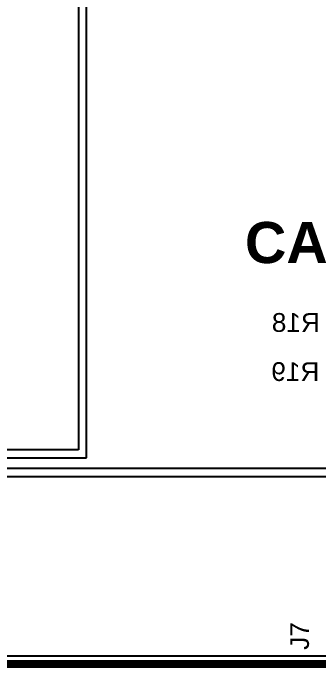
# Model space of a CAD drawing. Header units: inches. Extents: x 0 to 5379, y 0 to 5429.
# Drawn here: x 268.26 to 283.21, y -0.19 to 31.66 of the extents above; entities that cross this region are included whole.
import ezdxf

# ---------------------------------------------------------------- set-up
doc = ezdxf.new("R2010")
doc.units = ezdxf.units.IN
for name, color, linetype in [('Board Outline', 216, 'Continuous'), ('Bottom Layer', 5, 'Continuous'), ('Bottom Overlay', 54, 'Continuous'), ('GND01', 16, 'Continuous'), ('GND02', 76, 'Continuous'), ('PWR', 156, 'Continuous'), ('SIG 01', 90, 'Continuous'), ('Top Layer', 1, 'Continuous'), ('Top Overlay', 2, 'Continuous')]:
    doc.layers.add(name, color=color, linetype=linetype)
doc.styles.add('Arial', font='', dxfattribs={"height": 0.2})
doc.styles.add('Arial_Bold', font='', dxfattribs={"height": 0.2})
doc.styles.get('Arial').set_extended_font_data('Arial')
doc.styles.get('Arial_Bold').set_extended_font_data('Arial', bold=True)

msp = doc.modelspace()

# ---------------------------------------------------------------- linework, layer by layer
at = {"layer": 'Board Outline'}
msp.add_lwpolyline([(0, 0, 0.381, 0.381, 0), (350, 0, 0.381, 0.381, 0)], format="xyseb", dxfattribs=at)
at = {"layer": 'Bottom Layer'}
msp.add_line((340.329, 0.388), (207.688, 0.388), dxfattribs=at)
at = {"layer": 'GND01'}
msp.add_line((349.612, 0.388), (0.388, 0.388), dxfattribs=at)
at = {"layer": 'GND02'}
msp.add_line((349.612, 0.388), (0.388, 0.388), dxfattribs=at)
at = {"layer": 'PWR'}
for p, q in [((271.442, 62.738), (271.442, 10.421)), ((271.831, 10.033), (271.831, 62.738)), ((271.442, 10.421), (238.262, 10.421)), ((238.262, 10.033), (271.831, 10.033)), ((349.612, 0.388), (0.388, 0.388))]:
    msp.add_line(p, q, dxfattribs=at)
at = {"layer": 'SIG 01'}
for p, q in [((283.731, 9.507), (239.021, 9.507)), ((238.633, 9.118), (283.731, 9.118)), ((349.612, 0.388), (0.388, 0.388))]:
    msp.add_line(p, q, dxfattribs=at)
at = {"layer": 'Top Layer'}
msp.add_line((340.329, 0.388), (248.417, 0.388), dxfattribs=at)

# ---------------------------------------------------------------- texts
at = {"layer": 'Bottom Overlay', "style": 'Arial', "text_generation_flag": 2}
for s, p in [('R18', (283.21, 16.155)), ('R19', (283.184, 13.767))]:
    msp.add_text(s, height=0.9144, dxfattribs=at).set_placement(p)
at = {"layer": 'Top Overlay', "style": 'Arial_Bold'}
msp.add_text('CAN', height=2, dxfattribs=at).set_placement((279.557, 19.501))
at = {"layer": 'Top Overlay', "style": 'Arial'}
msp.add_text('J7', height=0.9144, rotation=90, dxfattribs=at).set_placement((282.676, 0.686))

doc.saveas('drawing.dxf')
